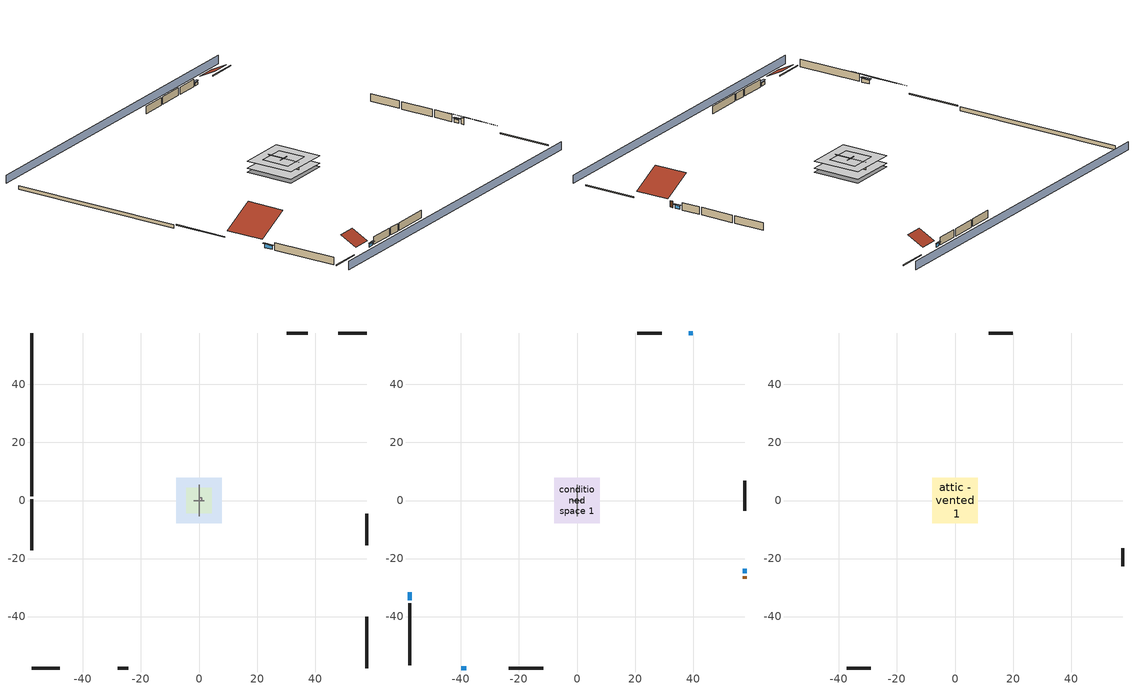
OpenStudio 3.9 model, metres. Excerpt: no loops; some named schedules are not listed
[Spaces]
garage 1
 floor foundation (Slab1 construction): -4.48,-4.48 -4.48,4.48 4.48,4.48 4.48,-4.48 z0
 wall outside (Wall1 construction): 37.52,57.72 30.2,57.72 z0.3:2.74
 wall outside (Wall2 construction): 57.72,-15.48 57.72,-4.5 z0.3:2.74
 wall outside (Wall12 construction): -28.06,-57.72 -24.41,-57.72 z0.3:2.74
 wall to conditioned space 1 (Wall5 construction Reversed): 0,5.49 0,-5.49 z0.3:2.74
 wall to conditioned space 1 (Wall6 construction Reversed): -1.83,0 1.83,0 z0.3:2.74
crawlspace - vented 1
 floor foundation (Slab2 construction): -7.89,-7.89 -7.89,7.89 7.89,7.89 7.89,-7.89 z-0.91
 wall outside (RimJoist1 construction): -57.72,0.47 -57.72,-17.12 z0.3:0.61
 wall outside (RimJoist2 construction): 57.72,57.72 47.97,57.72 z0.3:0.61
 wall outside (RimJoist3 construction): 57.72,-57.72 57.72,-40.13 z0.3:0.61
 wall outside (RimJoist4 construction): -57.72,-57.72 -47.97,-57.72 z0.3:0.61
 wall foundation (FoundationWall1 construction): -57.72,57.72 -57.72,1.39 z-0.91:0.3
furnace airloop ret air space
 floor adiabatic (AdiabaticConst): 0,0 0,1 1,1 1,0 z0
 wall adiabatic (AdiabaticConst): 0,1 0,0 1,0 1,1 0,1 z0:1
 ceiling adiabatic (AdiabaticConst): 1,0 1,1 0,1 0,0 z1
conditioned space 1
 floor to crawlspace - vented 1 (Floor2 construction): -7.89,-7.89 -7.89,7.89 7.89,7.89 7.89,-7.89 z0.3
 wall outside (Wall3 construction): -57.72,-35.35 -57.72,-56.79 z0.3:2.74
 wall outside (Wall4 construction): 29.27,57.72 20.8,57.72 z0.3:2.74
 wall outside (Wall7 construction): 57.72,-3.57 57.72,6.79 z0.3:2.74
 wall outside (Wall8 construction): -23.48,-57.72 -11.57,-57.72 z0.3:2.74
 wall outside (AdiabaticWallConstruction): -57.72,-31.69 -57.72,-34.42 z0.3:1.52; 39.84,57.72 38.45,57.72 z0.3:1.25; 57.72,-25.13 57.72,-23.5 z0.3:1.37; -39.84,-57.72 -38.15,-57.72 z0.3:1.4
 wall outside (AdiabaticWallConstruction 1): 57.72,-26.97 57.72,-26.05 z0.3:2.34
 window (WindowConstruction): -57.72,-31.69 -57.72,-34.42 z0.3:1.52
 window (WindowConstruction 1): 39.84,57.72 38.45,57.72 z0.3:1.25
 window (WindowConstruction 2): 57.72,-25.13 57.72,-23.51 z0.3:1.37
 window (WindowConstruction 3): -39.84,-57.72 -38.15,-57.72 z0.3:1.4
 door (Door): 57.72,-26.97 57.72,-26.05 z0.3:2.34
attic - vented 1
 floor to garage 1 (Floor1 construction): -4.48,-4.48 -4.48,4.48 4.48,4.48 4.48,-4.48 z2.74
 floor to conditioned space 1 (Floor3 construction Reversed): -7.89,-7.89 -7.89,7.89 7.89,7.89 7.89,-7.89 z2.74
 wall outside (Wall9 construction): 19.88,57.72 11.65,57.72 z0.3:2.74
 wall outside (Wall10 construction): -37.22,-57.72 -28.99,-57.72 z0.3:2.74
 wall outside (Wall11 construction): 57.72,-22.58 57.72,-16.4 z0.3:2.74
 roof outside (Roof1 construction): -57.72,-30.76,2.74 -46.35,-30.76,8.43 -46.35,-18.05,8.43 -57.72,-18.05,2.74
 roof outside (Roof2 construction): 40.77,57.72,2.74 40.77,52.12,5.55 47.04,52.12,5.55 47.04,57.72,2.74
 roof outside (Roof3 construction): -40.77,-57.72,2.74 -40.77,-52.12,5.55 -47.04,-52.12,5.55 -47.04,-57.72,2.74
 roof outside (Roof4 construction): 57.72,-27.9,2.74 47.61,-27.9,7.8 47.61,-39.21,7.8 57.72,-39.21,2.74
shading: -57.72,-62.29 57.72,-62.29 / 57.72,62.29 -57.72,62.29 z0:2.74; -57.72,-34.73 -57.72,-31.38 -58.33,-31.38 -58.33,-34.73 z1.83; 38.14,57.72 40.15,57.72 40.15,58.33 38.14,58.33 z1.55; 57.72,-23.2 57.72,-25.43 58.33,-25.43 58.33,-23.2 z1.68; -37.85,-57.72 -40.15,-57.72 -40.15,-58.33 -37.85,-58.33 z1.71
[Site]
Portland Intl Arpt_OR: Latitude {deg}=45.59; Longitude {deg}=-122.6; Time Zone {hr}=-8; Elevation {m}=33; Terrain=Suburbs; Keep Site Location Information=Yes
[Site:GroundTemperature:Shallow]
10.2558, 8.96328, 8.85977, 9.47314, 11.9355, 14.3863, 16.5111, 17.8571, 17.9714, 16.8767, 14.8061, 12.4304
[Site:WaterMainsTemperature]
Calculation Method=Schedule; Temperature Schedule=mains temperature schedule
[Building]
Building 1
[Material] Roughness=Rough
Name | Thickness {m} | Conductivity {W/m-K} | Density {kg/m3} | Specific Heat {J/kg-K} | Thermal Absorptance | Solar Absorptance | Visible Absorptance
asphalt or fiberglass shingles | 0.00635 | 0.162714 | 1121.4 | 1465.45 | 0.9 | 0.85 | 0.85
roof rigid ins | 0.00281632 | 0.029427 | 32.04 | 1214.23 | 0.9 | 0.7 | 0.7
osb sheathing 0.5 in. | 0.0127 | 0.115458 | 512.64 | 1214.23 | 0.9 | 0.6 | 0.6
composite shingle siding | 0.00635 | 0.162714 | 1121.4 | 1465.45 | 0.9 | 0.7 | 0.7
osb sheathing 0.5 in. 1 | 0.0127 | 0.115458 | 512.64 | 1214.23 | 0.9 | 0.7 | 0.7
wall stud and cavity | 0.1397 | 0.348479 | 139.0536 | 1170.24 | 0.9 | 0.6 | 0.6
wall rigid ins; floor rigid ins | 0.051816 | 0.029427 | 32.04 | 1214.23 | 0.9 | 0.7 | 0.7
wall stud and cavity 1 | 0.1397 | 0.207325 | 139.0536 | 1170.24 | 0.9 | 0.7 | 0.7
gypsum board | 0.0127 | 0.160291 | 801 | 837.4 | 0.9 | 0.6 | 0.6
wall rigid ins 1; wall rigid ins 2 | 0.051816 | 0.029427 | 32.04 | 1214.23
wall stud and cavity 2 | 0.1397 | 0.222524 | 139.0536 | 1170.24 | 0.9 | 0.7 | 0.7
rim joist stud and cavity | 0.0508 | 0.144151 | 50.32683 | 1063.81 | 0.9 | 0.6 | 0.6
ceiling stud and cavity | 0.1397 | 1.39189 | 65.682 | 1177.47 | 0.9 | 0.7 | 0.7
floor stud and cavity | 0.1397 | 0.236196 | 92.3553 | 1139.71 | 0.9 | 0.7 | 0.7
osb sheathing 0.75 in. | 0.01905 | 0.115458 | 512.64 | 1214.23 | 0.9 | 0.7 | 0.7
floor covering | 0.0127 | 0.0433444 | 54.468 | 1339.84 | 0.9 | 0.6 | 0.6
ceiling loosefill ins | 0.254 | 0.0480833 | 16.02 | 1046.75 | 0.9 | 0.7 | 0.7
ceiling stud and cavity 1 | 0.1397 | 0.104117 | 65.682 | 1177.47 | 0.9 | 0.7 | 0.7
concrete 4.0 in. | 0.1016 | 1.803125 | 2242.8 | 837.4 | 0.9 | 0.7 | 0.7
concrete 8.0 in. | 0.2032 | 1.803125 | 2242.8 | 837.4 | 0.9 | 0.7 | 0.7
soil 0.5 in. | 0.0127 | 1.3848 | 1842.3 | 418.7 | 0.9 | 0.7 | 0.7
wood siding; wood siding 1 | 0.0254 | 0.102417 | 544.68 | 1172.36
wall rigid ins 3 | 0.512978 | 0.029427 | 32.04 | 1214.23 | 0.9 | 0.7 | 0.7
wall stud and cavity 3 | 0.0889 | 0.380278 | 52.3479 | 1209.89 | 0.9 | 0.7 | 0.7
door material | 0.04445 | 0.0612267 | 512.64 | 1214.23 | 0.9 | 0.7 | 0.7
wall stud and cavity 4 | 0.0889 | 0.391764 | 83.0341 | 1211.67 | 0.9 | 0.7 | 0.7
furniture material conditioned space 1; furniture material garage 1 | 0.1524 | 0.115458 | 640.8 | 1214.23 | 0.9 | 0.6 | 0.6
[Construction]
Roof1 construction; Roof2 construction; Roof3 construction; Roof4 construction: asphalt or fiberglass shingles, roof rigid ins, osb sheathing 0.5 in.
Wall1 construction; Wall2 construction; Wall9 construction; Wall10 construction; Wall11 construction; Wall12 construction: composite shingle siding, osb sheathing 0.5 in. 1, wall stud and cavity
Wall3 construction; Wall4 construction: composite shingle siding, wall rigid ins, osb sheathing 0.5 in. 1, wall stud and cavity 1, gypsum board
Wall5 construction Reversed: gypsum board, wall stud and cavity 2, osb sheathing 0.5 in. 1, wall rigid ins 1
Wall6 construction Reversed: gypsum board, wall stud and cavity 2, osb sheathing 0.5 in. 1, wall rigid ins 2
Wall7 construction; Wall8 construction: composite shingle siding, wall rigid ins 2, osb sheathing 0.5 in. 1, wall stud and cavity 1, gypsum board
RimJoist1 construction; RimJoist2 construction; RimJoist3 construction; RimJoist4 construction: composite shingle siding, rim joist stud and cavity
Floor1 construction: ceiling stud and cavity
Floor2 construction: floor stud and cavity, floor rigid ins, osb sheathing 0.75 in., floor covering
Floor3 construction Reversed: gypsum board, ceiling stud and cavity 1, ceiling loosefill ins
Slab1 construction: concrete 4.0 in.
FoundationWall1 construction: concrete 8.0 in.
Slab2 construction: soil 0.5 in.
WindowConstruction; WindowConstruction 1; WindowConstruction 2; WindowConstruction 3: WindowMaterial
AdiabaticWallConstruction: wood siding, wall rigid ins 3, wall stud and cavity 3, gypsum board
Door: door material
AdiabaticWallConstruction 1: wood siding 1, wall rigid ins 3, wall stud and cavity 3, gypsum board
PartitionWallConstruction: gypsum board, wall stud and cavity 4, gypsum board
furniture construction conditioned space 1: furniture material conditioned space 1
furniture construction garage 1: furniture material garage 1
AdiabaticConst: Adiabatic
[WindowMaterial:SimpleGlazingSystem]
WindowMaterial: U-Factor {W/m2-K}=2.78222; Solar Heat Gain Coefficient=0.56
[Material:NoMass]
Adiabatic: Roughness=Rough; Thermal Resistance {m2-K/W}=176.1
[ThermalZone] Multiplier=1; Use Ideal Air Loads=No
Name | Volume {m3} | Thermostat
conditioned space | 606.66 | conditioned space temperature setpoint
attic - vented | 444.92
garage | 195.726
crawlspace - vented | 303.33
furnace airloop ret air zone | 1
[Sizing:Zone] Zone Cooling Design Supply Air Temperature Input Method=SupplyAirTemperature; Zone Cooling Design Supply Air Temperature {C}=14; Zone Cooling Design Supply Air Temperature Difference {deltaC}=11.11; Zone Heating Design Supply Air Temperature Input Method=SupplyAirTemperature; Zone Heating Design Supply Air Temperature {C}=40; Zone Heating Design Supply Air Temperature Difference {deltaC}=11.11; Zone Cooling Design Supply Air Humidity Ratio {kg-H2O/kg-air}=0.0085; Zone Heating Design Supply Air Humidity Ratio {kg-H2O/kg-air}=0.008; Cooling Design Air Flow Method=DesignDay; Heating Design Air Flow Method=DesignDay; Account for Dedicated Outdoor Air System=No; Dedicated Outdoor Air System Control Strategy=NeutralSupplyAir; Dedicated Outdoor Air Low Setpoint Temperature for Design {C}=autosize; Dedicated Outdoor Air High Setpoint Temperature for Design {C}=autosize; Zone Load Sizing Method=Sensible Load Only No Latent Load; Zone Latent Cooling Design Supply Air Humidity Ratio Input Method=HumidityRatioDifference; Zone Cooling Design Supply Air Humidity Ratio Difference {kgWater/kgDryAir}=0.005; Zone Latent Heating Design Supply Air Humidity Ratio Input Method=HumidityRatioDifference; Zone Humidification Design Supply Air Humidity Ratio Difference {kgWater/kgDryAir}=0.005; Sizing Option=Coincident
attic - vented; garage; crawlspace - vented; furnace airloop ret air zone
[Space]
Name | Thermal Zone | Volume {m3}
conditioned space 1 | conditioned space | 606.66
attic - vented 1 | attic - vented | 444.92
garage 1 | garage | 195.726
crawlspace - vented 1 | crawlspace - vented | 303.33
furnace airloop ret air space | furnace airloop ret air zone
[ThermostatSetpoint:DualSetpoint]
conditioned space temperature setpoint: Heating Setpoint Temperature Schedule=heating setpoint; Cooling Setpoint Temperature Schedule=cooling setpoint; Temperature Difference Between Cutout And Setpoint {deltaC}=0
[Foundation:Kiva] Wall Depth Below Slab {m}=0.2032
Name | Initial Indoor Air Temperature {C} | Wall Height Above Grade {m}
Foundation Kiva 1 | 13.4258 | 0.1016
Foundation Kiva 2 | 8.58325 | 0.3048
[Foundation:Kiva:Settings]
Soil Conductivity {W/m-K}=1.3848; Soil Density {kg/m3}=1842.3; Soil Specific Heat {J/kg-K}=418.7; Ground Solar Absorptivity=0.9; Ground Thermal Absorptivity=0.9; Ground Surface Roughness {m}=0.03; Far-Field Width {m}=40; Deep-Ground Boundary Condition=ZeroFlux; Deep-Ground Depth {m}=40; Minimum Cell Dimension {m}=0.2; Maximum Cell Growth Coefficient=3; Simulation Timestep=Timestep
[SurfaceProperty:ExposedFoundationPerimeter] Exposed Perimeter Calculation Method=TotalExposedPerimeter
Name | Total Exposed Perimeter {m}
Slab1 | 21.9456
Slab2 | 56.32704
[SurfaceProperty:IncidentSolarMultiplier] Incident Solar Multiplier=1; Incident Solar Multiplier Schedule=trans schedule winter=0.85 summer=0.7
Window1; Window2; Window3; Window4
[InternalMass:Definition] Design Level Calculation Method=SurfaceArea
Name | Construction | Surface Area {m2}
partition wall mass | PartitionWallConstruction | 248.794
furniture mass conditioned space 1 | furniture construction conditioned space 1 | 99.51774
furniture mass garage 1 | furniture construction garage 1 | 8.02682
[InternalMass] Multiplier=1
Name | Internal Mass Definition | Space or SpaceType
partition wall mass | partition wall mass | conditioned space 1
furniture mass conditioned space 1 | furniture mass conditioned space 1 | conditioned space 1
furniture mass garage 1 | furniture mass garage 1 | garage 1
[EnergyManagementSystem:Sensor]
Name | Output Variable or Output Meter Index Key | Output Variable or Output Meter
water_heater_amb_temp; fridge_tin_s_1 | garage | Zone Mean Air Temperature
water_heater_amb_rh | garage | Zone Air Relative Humidity
water_heater_T_set | water heater setpoint | Schedule Value
out_pb_s |  | Site Outdoor Air Barometric Pressure
out_wt_s |  | Site Outdoor Air Humidity Ratio
site_vw_s |  | Site Wind Speed
cool_season | cooling season schedule | Schedule Value
furnace_airloop_AH_MFR_s | Node 16 | System Node Mass Flow Rate
furnace_airloop_AH_VFR_s | Node 16 | System Node Current Density Volume Flow Rate
furnace_airloop_AH_Tout_s | Node 16 | System Node Temperature
furnace_airloop_AH_Wout_s | Node 16 | System Node Humidity Ratio
furnace_airloop_RA_T_s | Node 19 | System Node Temperature
furnace_airloop_Ra_W_s | Node 19 | System Node Humidity Ratio
furnace_airloop_0_DZ_T_s | crawlspace - vented | Zone Air Temperature
furnace_airloop_0_DZ_W_s | crawlspace - vented | Zone Mean Air Humidity Ratio
natural_vent_s | natural vent schedule | Schedule Value
htg_sp_s | heating setpoint | Schedule Value
clg_sp_s | cooling setpoint | Schedule Value
mech_vent_range_fan_0_sch_s | mech vent range fan 0 schedule | Schedule Value
mech_vent_bath_fan_0_sch_s | mech vent bath fan 0 schedule | Schedule Value
clothes_dryer_exhaust_0_sch_s | clothes_dryer | Schedule Value
htg_load_cond |  | Heating:EnergyTransfer:Zone:CONDITIONED SPACE
clg_load_cond |  | Cooling:EnergyTransfer:Zone:CONDITIONED SPACE
htg_load_duct |  | Heating:EnergyTransfer:Zone:FURNACE AIRLOOP RET AIR ZONE
clg_load_duct |  | Cooling:EnergyTransfer:Zone:FURNACE AIRLOOP RET AIR ZONE
s_conv | Floor2 | Surface Inside Face Convection Heat Gain Energy
s_ig | Floor2 | Surface Inside Face Internal Gains Radiation Heat Gain Energy
s_sol | Floor2 | Surface Inside Face Solar Radiation Heat Gain Energy
s_lgt | Floor2 | Surface Inside Face Lights Radiation Heat Gain Energy
s_surf | Floor2 | Surface Inside Face Net Surface Thermal Radiation Heat Gain Energy
s_conv_1 | Floor3 | Surface Inside Face Convection Heat Gain Energy
s_ig_1 | Floor3 | Surface Inside Face Internal Gains Radiation Heat Gain Energy
s_sol_1 | Floor3 | Surface Inside Face Solar Radiation Heat Gain Energy
s_lgt_1 | Floor3 | Surface Inside Face Lights Radiation Heat Gain Energy
s_surf_1 | Floor3 | Surface Inside Face Net Surface Thermal Radiation Heat Gain Energy
ss_sol | Door1 | Surface Inside Face Solar Radiation Heat Gain Energy
ss_lgt | Door1 | Surface Inside Face Lights Radiation Heat Gain Energy
ss_conv | Door1 | Surface Inside Face Convection Heat Gain Energy
ss_ig | Door1 | Surface Inside Face Internal Gains Radiation Heat Gain Energy
ss_surf | Door1 | Surface Inside Face Net Surface Thermal Radiation Heat Gain Energy
ss_conv_1 | Window1 | Surface Inside Face Convection Heat Gain Energy
ss_ig_1 | Window1 | Surface Inside Face Internal Gains Radiation Heat Gain Energy
ss_surf_1 | Window1 | Surface Inside Face Net Surface Thermal Radiation Heat Gain Energy
ss_trans_in | Window1 | Surface Window Transmitted Solar Radiation Rate
ss_back_out | Window1 | Surface Window Shortwave from Zone Back Out Window Heat Transfer Rate
ss_trans_out | Window1 | Surface Inside Face Initial Transmitted Diffuse Transmitted Out Window Solar Radiation Rate
ss_conv_2 | Window2 | Surface Inside Face Convection Heat Gain Energy
ss_ig_2 | Window2 | Surface Inside Face Internal Gains Radiation Heat Gain Energy
ss_surf_2 | Window2 | Surface Inside Face Net Surface Thermal Radiation Heat Gain Energy
ss_trans_in_1 | Window2 | Surface Window Transmitted Solar Radiation Rate
ss_back_out_1 | Window2 | Surface Window Shortwave from Zone Back Out Window Heat Transfer Rate
ss_trans_out_1 | Window2 | Surface Inside Face Initial Transmitted Diffuse Transmitted Out Window Solar Radiation Rate
ss_conv_3 | Window3 | Surface Inside Face Convection Heat Gain Energy
ss_ig_3 | Window3 | Surface Inside Face Internal Gains Radiation Heat Gain Energy
ss_surf_3 | Window3 | Surface Inside Face Net Surface Thermal Radiation Heat Gain Energy
ss_trans_in_2 | Window3 | Surface Window Transmitted Solar Radiation Rate
ss_back_out_2 | Window3 | Surface Window Shortwave from Zone Back Out Window Heat Transfer Rate
ss_trans_out_2 | Window3 | Surface Inside Face Initial Transmitted Diffuse Transmitted Out Window Solar Radiation Rate
ss_conv_4 | Window4 | Surface Inside Face Convection Heat Gain Energy
ss_ig_4 | Window4 | Surface Inside Face Internal Gains Radiation Heat Gain Energy
ss_surf_4 | Window4 | Surface Inside Face Net Surface Thermal Radiation Heat Gain Energy
ss_trans_in_3 | Window4 | Surface Window Transmitted Solar Radiation Rate
ss_back_out_3 | Window4 | Surface Window Shortwave from Zone Back Out Window Heat Transfer Rate
ss_trans_out_3 | Window4 | Surface Inside Face Initial Transmitted Diffuse Transmitted Out Window Solar Radiation Rate
[OtherEquipment:Definition] Design Level Calculation Method=EquipmentLevel
Name | Design Level {W} | Fraction Latent | Fraction Radiant | Fraction Lost
water heater sens; furnace airloop_0 SupSensLkToCond; furnace airloop_0 SupCondToLv; furnace airloop_0 RetCondToRP; furnace airloop_0 RetSensLkToRP; furnace airloop_0 SupCondToDZ; furnace airloop_0 RetCondToDZ; furnace airloop_0 SupSensLkToDZ; mech vent house fan sensible load | 0 | 0 | 0 | 0
water heater lat; furnace airloop_0 SupLatLkToCond; furnace airloop_0 RetLatLkToRP; furnace airloop_0 SupLatLkToDZ; mech vent house fan latent load | 0 | 1 | 0 | 0
water heater energy adjustment1 | 0.01 | 0 | 0 | 1
clothes dryer 2 | 0 | 0.015 | 0.081 | 0.85
cooking range 2 | 4737.94 | 0.16 | 0.384 | 0.2
general water use sensible | -116.29 | 0 | 0.6 | 0
general water use latent | 117.996 | 1 | 0 | 0
[OtherEquipment]
Name | Other Equipment Definition | Space or SpaceType | Schedule | Fuel Type
water heater sens | water heater sens | garage 1 | Always On Discrete
water heater lat | water heater lat | garage 1 | Always On Discrete
water heater energy adjustment1 | water heater energy adjustment1 | garage 1 | Always On Discrete | Electricity
clothes dryer 1 | clothes dryer 2 | conditioned space 1 | clothes_dryer | Electricity
cooking range 1 | cooking range 2 | conditioned space 1 | cooking_range | NaturalGas
general water use sensible | general water use sensible | conditioned space 1 | general water use schedule
general water use latent | general water use latent | conditioned space 1 | general water use schedule
furnace airloop_0 SupSensLkToCond | furnace airloop_0 SupSensLkToCond | conditioned space 1 | Always On Discrete
furnace airloop_0 SupLatLkToCond | furnace airloop_0 SupLatLkToCond | conditioned space 1 | Always On Discrete
furnace airloop_0 SupCondToLv | furnace airloop_0 SupCondToLv | conditioned space 1 | Always On Discrete
furnace airloop_0 RetCondToRP | furnace airloop_0 RetCondToRP | furnace airloop ret air space | Always On Discrete
furnace airloop_0 RetSensLkToRP | furnace airloop_0 RetSensLkToRP | furnace airloop ret air space | Always On Discrete
furnace airloop_0 RetLatLkToRP | furnace airloop_0 RetLatLkToRP | furnace airloop ret air space | Always On Discrete
furnace airloop_0 SupCondToDZ | furnace airloop_0 SupCondToDZ | crawlspace - vented 1 | Always On Discrete
furnace airloop_0 RetCondToDZ | furnace airloop_0 RetCondToDZ | crawlspace - vented 1 | Always On Discrete
furnace airloop_0 SupSensLkToDZ | furnace airloop_0 SupSensLkToDZ | crawlspace - vented 1 | Always On Discrete
furnace airloop_0 SupLatLkToDZ | furnace airloop_0 SupLatLkToDZ | crawlspace - vented 1 | Always On Discrete
mech vent house fan sensible load | mech vent house fan sensible load | conditioned space 1 | Always On Discrete
mech vent house fan latent load | mech vent house fan latent load | conditioned space 1 | Always On Discrete
[ElectricEquipment:Definition] Design Level Calculation Method=EquipmentLevel
Name | Design Level {W} | Fraction Latent | Fraction Radiant | Fraction Lost
clothes washer | 239.996 | 0.03 | 0.162 | 0.7
clothes dryer | 3372.21 | 0.015 | 0.081 | 0.85
dishwasher | 283.342 | 0.3 | 0.18 | 0.4
fridge | 46.9578 | 0 | 0.6 | 0
fridge 2 | 90.9498 | 0 | 0.6 | 0
freezer | 194.914 | 0 | 0.6 | 0
cooking range | 161.665 | 0.16 | 0.384 | 0.2
misc tv | 386.478 | 0 | 0.6 | 0
misc plug loads | 270.522 | 0.021 | 0.558 | 0.049
misc permanent spa heater | 657.61 | 0 | 0 | 1
misc permanent spa pump | 687.699 | 0 | 0 | 1
whole house fan; mech vent house fan | 0 | 0 | 0 | 1
mech vent house fan cfis | 0 | 0 | 0 | 0
mech vent range fan 0; mech vent bath fan 0 | 30 | 0 | 0 | 1
[ElectricEquipment]
Name | Electric Equipment Definition | Space or SpaceType | Schedule
clothes washer | clothes washer | conditioned space 1 | clothes_washer
clothes dryer | clothes dryer | conditioned space 1 | clothes_dryer
dishwasher | dishwasher | conditioned space 1 | dishwasher
fridge | fridge | conditioned space 1 | fridge schedule
fridge 1 | fridge 2 | garage 1 | fridge schedule 1
freezer | freezer | garage 1 | freezer schedule
cooking range | cooking range | conditioned space 1 | cooking_range
misc tv | misc tv | conditioned space 1 | plug_loads_tv
misc plug loads | misc plug loads | conditioned space 1 | plug_loads_other
misc permanent spa heater | misc permanent spa heater | conditioned space 1 | misc permanent spa heater schedule
misc permanent spa pump | misc permanent spa pump | conditioned space 1 | misc permanent spa pump schedule
whole house fan | whole house fan | conditioned space 1 | Always On Discrete
mech vent house fan | mech vent house fan | conditioned space 1 | mech vent house fan schedule
mech vent house fan cfis | mech vent house fan cfis | conditioned space 1 | mech vent house fan cfis schedule
mech vent range fan 0 | mech vent range fan 0 | conditioned space 1 | mech vent range fan 0 schedule
mech vent bath fan 0 | mech vent bath fan 0 | conditioned space 1 | mech vent bath fan 0 schedule
[WaterUse:Equipment:Definition]
Name | Peak Flow Rate {m3/s}
clothes washer | 8.74808e-06
dishwasher | 4.4379e-06
[Lights:Definition] Design Level Calculation Method=LightingLevel; Fraction Radiant=0.6; Fraction Visible=0.2; Return Air Fraction=0
Name | Lighting Level {W}
interior lighting | 372.993
garage lighting | 9.12937
[Lights] Fraction Replaceable=1
Name | Lights Definition | Space or SpaceType | Schedule
interior lighting | interior lighting | conditioned space 1 | lighting_interior
garage lighting | garage lighting | garage 1 | lighting_garage
[Exterior:Lights:Definition]
exterior lighting: Design Level {W}=8.97151
[Exterior:Lights]
exterior lighting: Exterior Lights Definition=exterior lighting; Schedule=exterior lighting schedule
[People:Definition]
occupants: Number of People Calculation Method=People; Number of People {people}=6; Fraction Radiant=0.314171; Sensible Heat Fraction=0.56303; Carbon Dioxide Generation Rate {m3/s-W}=0; Enable ASHRAE 55 Comfort Warnings=No; Mean Radiant Temperature Calculation Type=EnclosureAveraged
[People]
occupants: People Definition=occupants; Space or SpaceType=conditioned space 1; Number of People Schedule=occupants; Activity Level Schedule=occupants activity schedule; Multiplier=1
[ZoneMixing] Schedule=Always On Continuous; Design Flow Rate Calculation Method=Flow/Zone; Design Flow Rate {m3/s}=0
Name | Zone or Space | Source Zone or Space
furnace airloop_0 ZoneMixDZToCond mix | conditioned space | crawlspace - vented
furnace airloop_0 ZoneMixCondToDZ mix | crawlspace - vented | conditioned space
whole house fan mix | attic - vented | conditioned space
[SpaceInfiltration:DesignFlowRate] Schedule=Always On Discrete
Name | Space or SpaceType | Design Flow Rate Calculation Method | Design Flow Rate {m3/s} | Air Changes per Hour {1/hr} | Constant Term Coefficient | Temperature Term Coefficient | Velocity Term Coefficient | Velocity Squared Term Coefficient
natural vent flow; whole house fan flow; infil flow | conditioned space 1 | Flow/Space | 0
infil crawlspace - vented 1 | crawlspace - vented 1 | AirChanges/Hour |  | 2.6013 | 1 | 0 | 0 | 0
crawlspace_vented 1 duct leakage imbalance infil flow | crawlspace - vented 1 | Flow/Space | 0
[SpaceInfiltration:EffectiveLeakageArea] Schedule=Always On Discrete
Name | Space or SpaceType | Effective Air Leakage Area {cm2} | Stack Coefficient | Wind Coefficient
infil garage 1 | garage 1 | 203.878 | 0.000129147 | 4.64657e-05
infil attic - vented 1 | attic - vented 1 | 10967.7 | 0.000282064 | 4.081e-05
